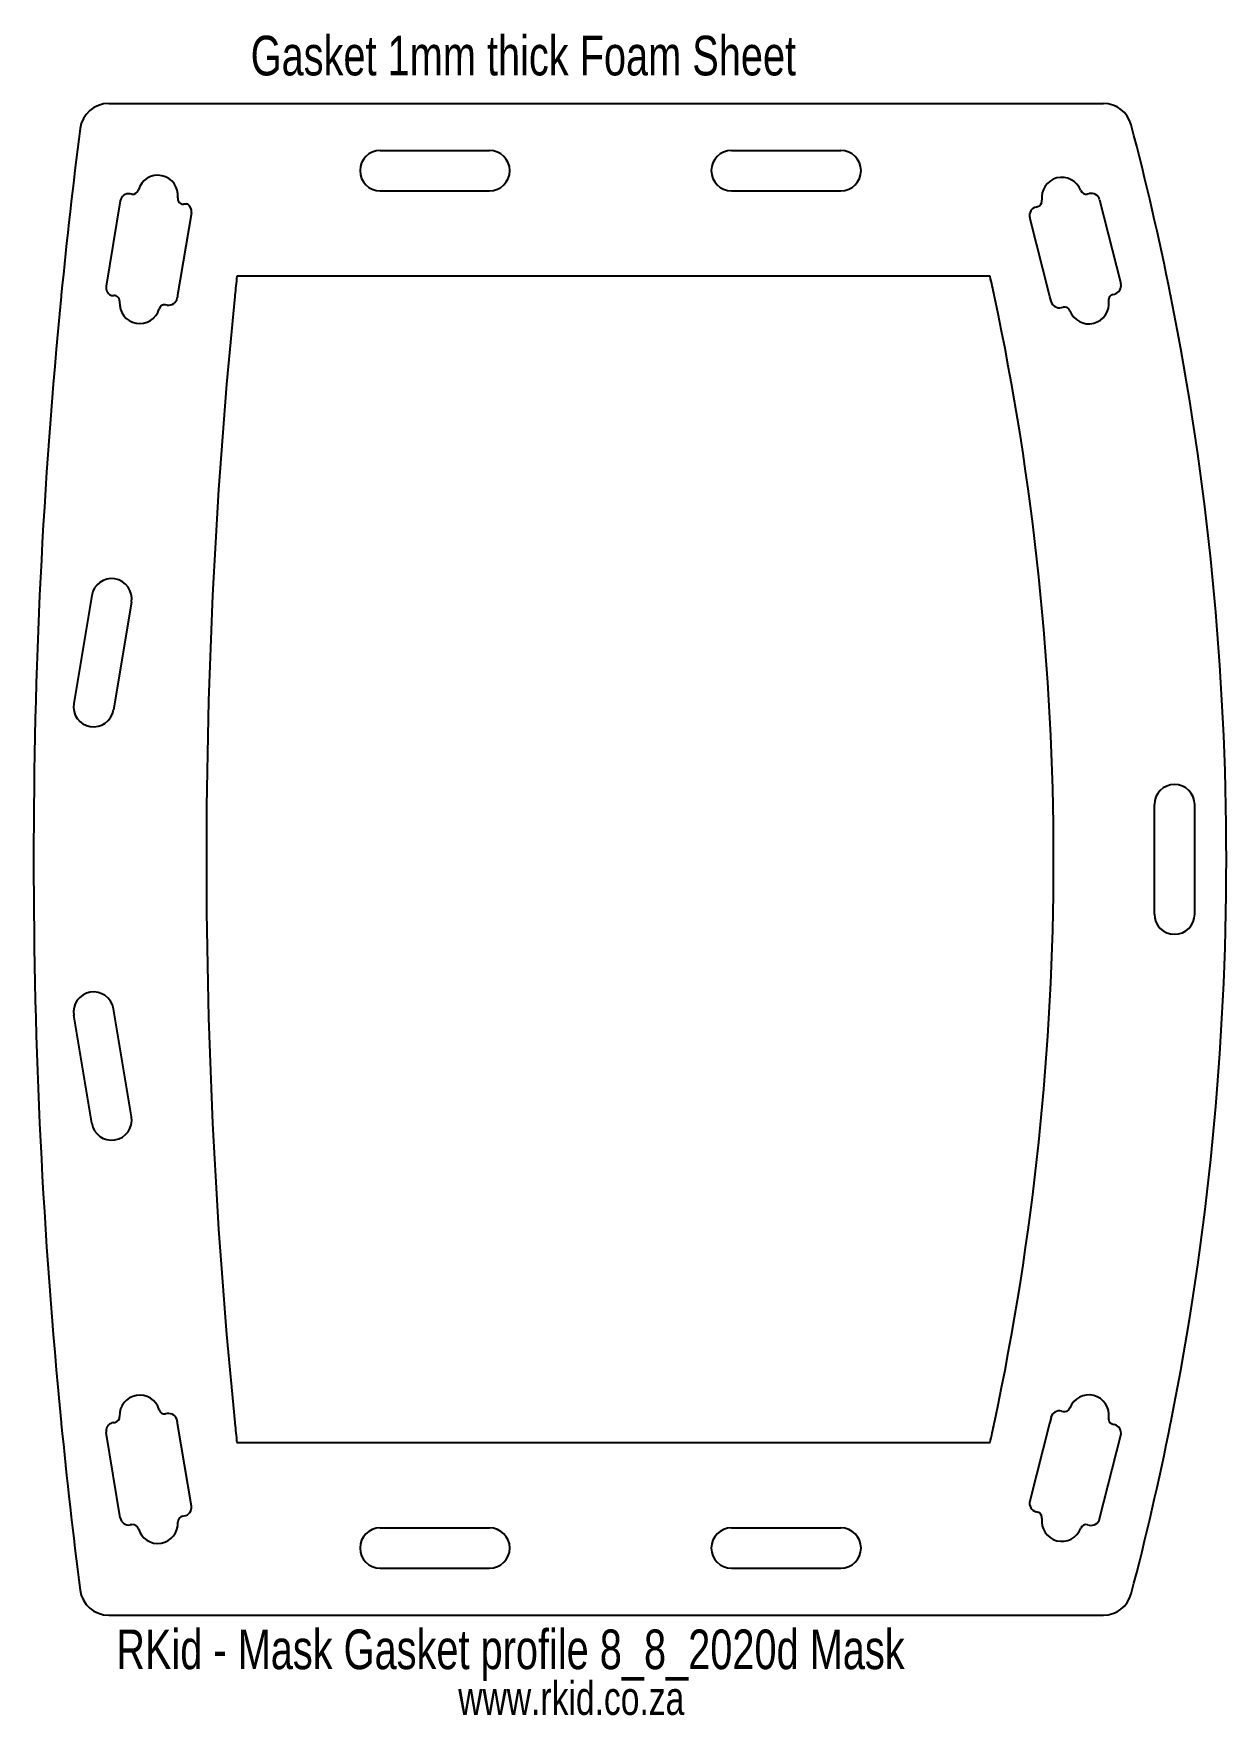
# Model space of a CAD drawing. Header units: millimetres. Extents: x 2 to 209, y 1 to 293.
import ezdxf

# ---------------------------------------------------------------- set-up
doc = ezdxf.new("R2010")
doc.units = ezdxf.units.MM
doc.styles.add('SLDTEXTSTYLE0', font='TXT', dxfattribs={"width": 0.75})

msp = doc.modelspace()

# ---------------------------------------------------------------- linework, layer by layer
at = {"color": 7, "linetype": 'Continuous', "lineweight": 25}
for p, q in [((14.75, 281.25), (187.47, 281.25)), ((61.89, 273.09), (80.89, 273.09)), ((122.89, 273.09), (141.89, 273.09)), ((61.89, 266.09), (80.89, 266.09)), ((122.89, 266.09), (141.89, 266.09)), ((16.77, 264.34), (14.31, 249.54)), ((18.77, 265.53), (18.5, 265.57)), ((28.5, 263.75), (27.73, 263.75)), ((175.78, 263.27), (176.05, 263.34)), ((184.72, 265.54), (184.99, 265.6)), ((186.81, 264.52), (190.49, 249.98)), ((29.1, 262.28), (26.71, 247.96)), ((178.11, 247.96), (174.69, 261.45)), ((167.81, 251.25), (37.01, 251.25)), ((189.14, 248.09), (189.41, 248.15)), ((15.19, 247.92), (15.66, 247.92)), ((24.91, 246.25), (24.64, 246.3)), ((26.68, 247.77), (26.64, 247.49)), ((26.71, 247.96), (26.68, 247.77)), ((178.16, 247.77), (178.11, 247.96)), ((178.38, 246.91), (178.16, 247.77)), ((180.2, 245.82), (180.47, 245.89)), ((11.8, 195.86), (8.68, 177.12)), ((18.71, 194.71), (15.58, 175.97)), ((196.33, 140.54), (196.33, 159.54)), ((203.33, 140.54), (203.33, 159.54)), ((11.8, 104.23), (8.68, 122.97)), ((18.71, 105.38), (15.58, 124.12)), ((24.91, 53.83), (24.64, 53.79)), ((26.68, 52.32), (26.64, 52.6)), ((178.38, 53.18), (178.16, 52.32)), ((180.2, 54.27), (180.47, 54.2)), ((16.77, 35.75), (14.31, 50.54)), ((15.54, 52.27), (15.81, 52.32)), ((26.71, 52.13), (26.68, 52.32)), ((29.1, 37.8), (26.71, 52.13)), ((178.11, 52.13), (174.69, 38.64)), ((178.16, 52.32), (178.11, 52.13)), ((186.81, 35.57), (190.49, 50.11)), ((189.14, 52), (189.41, 51.93)), ((37.01, 48.84), (167.81, 48.84)), ((27.6, 36.03), (27.87, 36.08)), ((175.78, 36.82), (176.05, 36.75)), ((18.77, 34.56), (18.5, 34.52)), ((61.89, 34), (80.89, 34)), ((122.89, 34), (141.89, 34)), ((184.72, 34.55), (184.99, 34.48)), ((61.89, 27), (80.89, 27)), ((122.89, 27), (141.89, 27)), ((14.75, 18.84), (187.47, 18.84))]:
    msp.add_line(p, q, dxfattribs=at)
at = {"color": 7, "linetype": 'Continuous', "lineweight": 25, "flags": 128}
for points in [[(6.52, 247.96), (6.52, 247.93), (6.51, 247.91), (6.51, 247.89), (6.51, 247.86), (6.51, 247.84), (6.5, 247.81), (6.5, 247.79), (6.5, 247.77)], [(36.67, 247.96), (36.67, 247.93), (36.66, 247.91), (36.66, 247.89), (36.66, 247.86), (36.66, 247.84), (36.65, 247.81), (36.65, 247.79), (36.65, 247.77)], [(168.56, 247.77), (168.55, 247.79), (168.55, 247.81), (168.54, 247.84), (168.54, 247.86), (168.53, 247.89), (168.53, 247.91), (168.52, 247.93), (168.52, 247.96)], [(199.19, 247.77), (199.18, 247.79), (199.18, 247.81), (199.17, 247.84), (199.17, 247.86), (199.16, 247.89), (199.16, 247.91), (199.15, 247.93), (199.15, 247.96)], [(6.5, 52.32), (6.5, 52.3), (6.5, 52.27), (6.51, 52.25), (6.51, 52.23), (6.51, 52.2), (6.51, 52.18), (6.52, 52.15), (6.52, 52.13)], [(36.65, 52.32), (36.65, 52.3), (36.65, 52.27), (36.66, 52.25), (36.66, 52.23), (36.66, 52.2), (36.66, 52.18), (36.67, 52.15), (36.67, 52.13)], [(168.52, 52.13), (168.52, 52.15), (168.53, 52.18), (168.53, 52.2), (168.54, 52.23), (168.54, 52.25), (168.55, 52.27), (168.55, 52.3), (168.56, 52.32)], [(199.15, 52.13), (199.15, 52.15), (199.16, 52.18), (199.16, 52.2), (199.17, 52.23), (199.17, 52.25), (199.18, 52.27), (199.18, 52.3), (199.19, 52.32)]]:
    msp.add_lwpolyline(points, dxfattribs=at)
at = {"color": 7, "linetype": 'Continuous', "lineweight": 25}
for centre, radius, start, end in [((14.75, 276.25), 5, 90, 172.7131), ((187.47, 276.25), 5, 14.771, 90), ((-291.17, 150.04), 500, 11.2932, 14.771), ((1001.71, 150.04), 1000, 172.7131, 174.38091), ((61.89, 269.59), 3.5, 90, 270), ((80.89, 269.59), 3.5, 270, 90), ((122.89, 269.59), 3.5, 90, 270), ((141.89, 269.59), 3.5, 270, 90), ((23.27, 265.28), 3.5, 353.161, 164.1553), ((18.94, 266.51), 1, 260.5347, 344.1553), ((180.26, 264.92), 3.5, 20.5962, 187.8374), ((184.47, 266.5), 1, 200.5962, 284.2168), ((185.36, 264.15), 1.5, 14.2168, 104.2168), ((18.25, 264.09), 1.5, 80.5347, 170.5347), ((27.73, 264.75), 1, 173.161, 270), ((27.62, 262.53), 1.5, 350.5347, 54.2952), ((176.15, 261.82), 1.5, 104.2168, 194.2168), ((175.8, 264.31), 1, 284.2168, 7.8374), ((1001.71, 150.04), 970, 174.01122, 174.20653), ((-291.17, 150.04), 470, 12.0244, 12.4347), ((15.79, 249.3), 1.5, 170.5347, 243.0878), ((189.04, 249.61), 1.5, 284.2168, 14.2168), ((1001.71, 150.04), 1000, 174.39201, 185.60799), ((15.79, 249.3), 1.5, 243.0878, 246.4103), ((15.66, 246.92), 1, 57.5814, 90), ((15.66, 246.92), 1, 355.1654, 57.5814), ((20.14, 246.54), 3.5, 175.1654, 344.1553), ((24.47, 245.31), 1, 80.5347, 164.1553), ((25.16, 247.73), 1.5, 260.5347, 350.5347), ((1001.71, 150.04), 970, 174.21799, 185.78201), ((-291.17, 150.04), 470, 347.9996, 12.0004), ((179.83, 247.28), 1.5, 194.2168, 284.2168), ((180.71, 244.92), 1, 20.5962, 104.2168), ((184.93, 246.5), 3.5, 200.5962, 7.8374), ((189.38, 247.12), 1, 139.5853, 187.8374), ((189.38, 247.12), 1, 122.7264, 139.5853), ((189.38, 247.12), 1, 104.2168, 122.7264), ((-291.17, 150.04), 500, 348.7294, 11.2706), ((15.26, 195.28), 3.5, 350.5347, 170.5347), ((12.13, 176.54), 3.5, 170.5347, 350.5347), ((199.83, 159.54), 3.5, 0, 180), ((199.83, 140.54), 3.5, 180, 0), ((12.13, 123.54), 3.5, 9.4653, 189.4653), ((15.26, 104.8), 3.5, 189.4653, 9.4653), ((20.14, 53.55), 3.5, 15.8447, 183.0859), ((184.93, 53.58), 3.5, 352.1626, 159.4038), ((15.65, 53.3), 1, 281.1395, 3.0859), ((24.47, 54.77), 1, 195.8447, 279.4653), ((25.16, 52.35), 1.5, 9.4653, 99.4653), ((179.83, 52.81), 1.5, 75.7832, 165.7832), ((180.71, 55.17), 1, 255.7832, 339.4038), ((189.38, 52.97), 1, 172.1626, 220.4147), ((1001.71, 150.04), 1000, 185.61909, 187.2869), ((15.79, 50.79), 1.5, 116.9122, 189.4653), ((15.79, 50.79), 1.5, 99.4653, 116.9122), ((15.65, 53.3), 1, 279.4653, 281.1395), ((1001.71, 150.04), 970, 185.79347, 185.98878), ((-291.17, 150.04), 470, 347.5653, 347.9756), ((189.38, 52.97), 1, 220.4147, 237.2736), ((189.38, 52.97), 1, 237.2736, 255.7832), ((189.04, 50.48), 1.5, 345.7832, 75.7832), ((-291.17, 150.04), 500, 345.229, 348.7068), ((176.15, 38.27), 1.5, 165.7832, 255.7832), ((18.25, 36), 1.5, 189.4653, 279.4653), ((27.76, 35.05), 1, 99.4653, 183.0859), ((27.62, 37.56), 1.5, 279.4653, 9.4653), ((175.8, 35.78), 1, 352.1626, 75.7832), ((180.26, 35.17), 3.5, 172.1626, 339.4038), ((185.36, 35.94), 1.5, 255.7832, 345.7832), ((18.94, 33.58), 1, 15.8447, 99.4653), ((23.27, 34.8), 3.5, 195.8447, 3.0859), ((61.89, 30.5), 3.5, 90, 270), ((80.89, 30.5), 3.5, 270, 90), ((122.89, 30.5), 3.5, 90, 270), ((141.89, 30.5), 3.5, 270, 90), ((184.47, 33.58), 1, 75.7832, 159.4038), ((14.75, 23.84), 5, 187.2869, 270), ((187.47, 23.84), 5, 270, 345.229)]:
    msp.add_arc(centre, radius, start, end, dxfattribs=at)

# ---------------------------------------------------------------- texts
at = {"color": 7, "linetype": 'Continuous', "lineweight": 0, "attachment_point": 1, "style": 'SLDTEXTSTYLE0'}
for s, insert, char_height in [('Gasket 1mm thick Foam Sheet', (39.41, 293), 6.8792), ('RKid - Mask Gasket profile 8_8_2020d Mask', (16.06, 16.36), 6.8792), ('www.rkid.co.za', (75.45, 7.36), 5.8208)]:
    msp.add_mtext(s, dxfattribs=dict(at, insert=insert, char_height=char_height))

doc.saveas('drawing.dxf')
